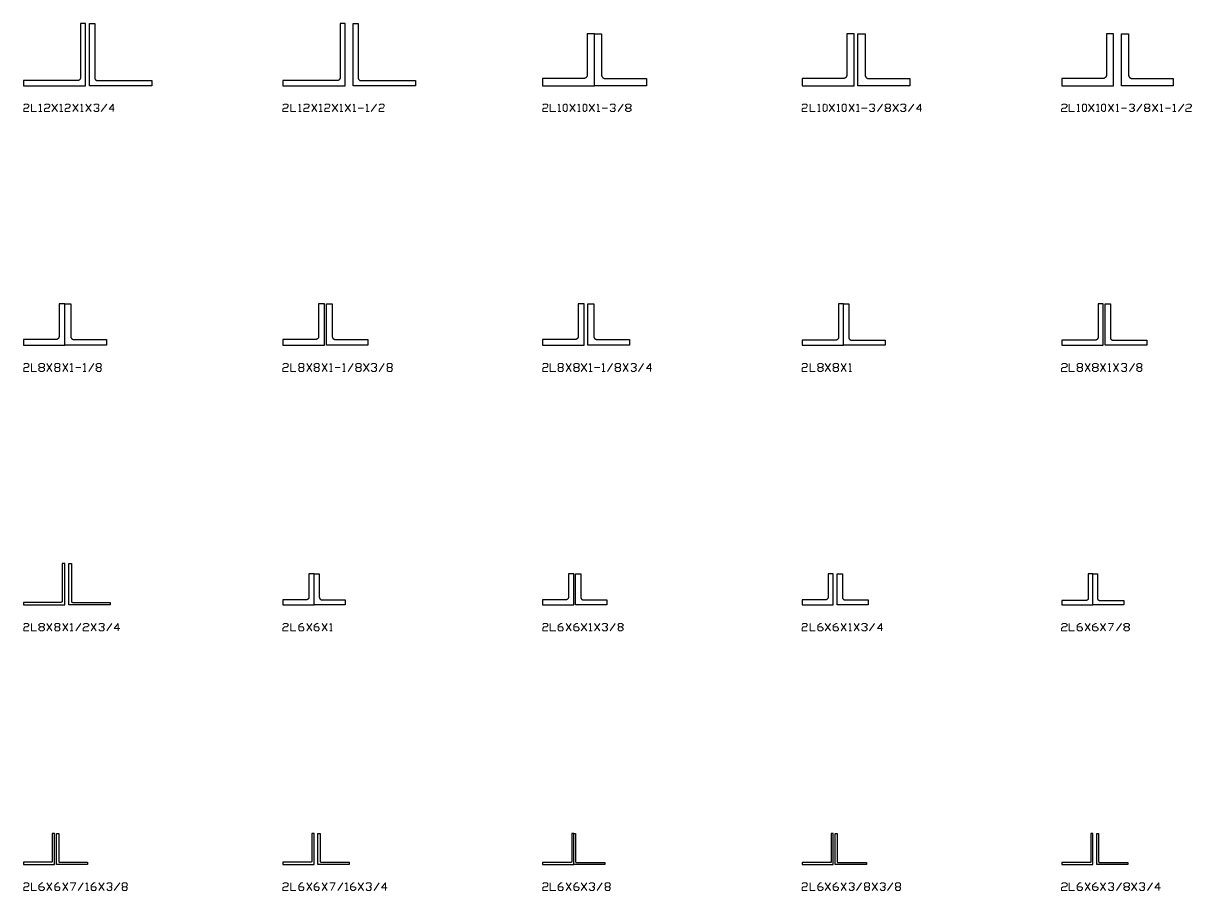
# Model space of a CAD drawing. Header units: inches. Extents: x 0 to 985, y -1555 to 12.
# Drawn here: x 500 to 725, y -155 to 12 of the extents above; entities that cross this region are included whole.
import ezdxf

# ---------------------------------------------------------------- set-up
doc = ezdxf.new("R2010")
doc.units = ezdxf.units.IN
doc.header["$MEASUREMENT"] = 0
doc.layers.add('AISC_STEEL', color=7, linetype='Continuous')

msp = doc.modelspace()

# ---------------------------------------------------------------- linework, layer by layer
at = {"color": 3, "lineweight": 0}
for points in [[(500.06, -3.76), (500.27, -3.54), (500.82, -3.54), (501.04, -3.76), (501.04, -3.97), (500.82, -4.3), (500.27, -4.3), (500.06, -4.52), (500.06, -4.96), (501.04, -4.96)], [(501.58, -3.54), (501.58, -4.96), (502.56, -4.96)], [(503, -3.76), (503.33, -3.54), (503.33, -4.96)], [(504.09, -3.76), (504.31, -3.54), (504.85, -3.54), (505.07, -3.76), (505.07, -3.97), (504.85, -4.3), (504.31, -4.3), (504.09, -4.52), (504.09, -4.96), (505.07, -4.96)], [(505.51, -4.96), (506.6, -3.54)], [(505.51, -3.54), (506.6, -4.96)], [(507.04, -3.76), (507.25, -3.54), (507.25, -4.96)], [(508.02, -3.76), (508.34, -3.54), (508.78, -3.54), (509, -3.76), (509, -3.97), (508.78, -4.3), (508.34, -4.3), (508.02, -4.52), (508.02, -4.96), (509, -4.96)], [(509.54, -4.96), (510.53, -3.54)], [(509.54, -3.54), (510.53, -4.96)], [(511.07, -3.76), (511.29, -3.54), (511.29, -4.96)], [(512.05, -4.96), (513.03, -3.54)], [(512.05, -3.54), (513.03, -4.96)], [(513.58, -3.76), (513.8, -3.54), (514.34, -3.54), (514.56, -3.76), (514.56, -3.97), (514.34, -4.3), (514.02, -4.3)], [(514.34, -4.3), (514.56, -4.52), (514.56, -4.74), (514.34, -4.96), (513.8, -4.96), (513.58, -4.74)], [(515, -4.96), (516.09, -3.54)], [(517.5, -4.52), (516.52, -4.52), (517.29, -3.54), (517.29, -4.96)], [(550, -3.76), (550.33, -3.54), (550.77, -3.54), (550.98, -3.76), (550.98, -3.97), (550.77, -4.3), (550.33, -4.3), (550, -4.52), (550, -4.96), (550.98, -4.96)], [(551.53, -3.54), (551.53, -4.96), (552.51, -4.96)], [(553.06, -3.76), (553.27, -3.54), (553.27, -4.96)], [(554.04, -3.76), (554.25, -3.54), (554.8, -3.54), (555.02, -3.76), (555.02, -3.97), (554.8, -4.3), (554.25, -4.3), (554.04, -4.52), (554.04, -4.96), (555.02, -4.96)], [(555.56, -4.96), (556.55, -3.54)], [(555.56, -3.54), (556.55, -4.96)], [(556.98, -3.76), (557.31, -3.54), (557.31, -4.96)], [(558.07, -3.76), (558.29, -3.54), (558.84, -3.54), (559.05, -3.76), (559.05, -3.97), (558.84, -4.3), (558.29, -4.3), (558.07, -4.52), (558.07, -4.96), (559.05, -4.96)], [(559.49, -4.96), (560.58, -3.54)], [(559.49, -3.54), (560.58, -4.96)], [(561.02, -3.76), (561.23, -3.54), (561.23, -4.96)], [(562, -4.96), (562.98, -3.54)], [(562, -3.54), (562.98, -4.96)], [(563.52, -3.76), (563.74, -3.54), (563.74, -4.96)], [(564.51, -4.3), (565.49, -4.3)], [(566.03, -3.76), (566.25, -3.54), (566.25, -4.96)], [(567.01, -4.96), (568, -3.54)], [(568.54, -3.76), (568.76, -3.54), (569.3, -3.54), (569.52, -3.76), (569.52, -3.97), (569.3, -4.3), (568.76, -4.3), (568.54, -4.52), (568.54, -4.96), (569.52, -4.96)], [(600.06, -3.76), (600.27, -3.54), (600.82, -3.54), (601.04, -3.76), (601.04, -3.97), (600.82, -4.3), (600.27, -4.3), (600.06, -4.52), (600.06, -4.96), (601.04, -4.96)], [(601.47, -3.54), (601.47, -4.96), (602.56, -4.96)], [(603, -3.76), (603.22, -3.54), (603.22, -4.96)], [(605.29, -4.96), (606.27, -3.54)], [(605.29, -3.54), (606.27, -4.96)], [(606.82, -3.76), (607.04, -3.54), (607.04, -4.96)], [(609, -4.96), (609.98, -3.54)], [(609, -3.54), (609.98, -4.96)], [(610.53, -3.76), (610.74, -3.54), (610.74, -4.96)], [(611.51, -4.3), (612.49, -4.3)], [(613.03, -3.76), (613.25, -3.54), (613.8, -3.54), (614.02, -3.76), (614.02, -3.97), (613.8, -4.3), (613.47, -4.3)], [(613.8, -4.3), (614.02, -4.52), (614.02, -4.74), (613.8, -4.96), (613.25, -4.96), (613.03, -4.74)], [(614.56, -4.96), (615.54, -3.54)], [(616.74, -4.3), (617.07, -4.52), (617.07, -4.74), (616.74, -4.96), (616.31, -4.96), (615.98, -4.74), (615.98, -4.52), (616.31, -4.3), (616.74, -4.3), (617.07, -3.97), (617.07, -3.76), (616.74, -3.54), (616.31, -3.54), (615.98, -3.76), (615.98, -3.97), (616.31, -4.3)], [(650, -3.76), (650.22, -3.54), (650.77, -3.54), (650.98, -3.76), (650.98, -3.97), (650.77, -4.3), (650.22, -4.3), (650, -4.52), (650, -4.96), (650.98, -4.96)], [(651.53, -3.54), (651.53, -4.96), (652.51, -4.96)], [(653.06, -3.76), (653.27, -3.54), (653.27, -4.96)], [(655.24, -4.96), (656.22, -3.54)], [(655.24, -3.54), (656.22, -4.96)], [(656.76, -3.76), (656.98, -3.54), (656.98, -4.96)], [(659.05, -4.96), (660.03, -3.54)], [(659.05, -3.54), (660.03, -4.96)], [(660.47, -3.76), (660.8, -3.54), (660.8, -4.96)], [(661.45, -4.3), (662.54, -4.3)], [(662.98, -3.76), (663.2, -3.54), (663.74, -3.54), (663.96, -3.76), (663.96, -3.97), (663.74, -4.3), (663.52, -4.3)], [(663.74, -4.3), (663.96, -4.52), (663.96, -4.74), (663.74, -4.96), (663.2, -4.96), (662.98, -4.74)], [(664.51, -4.96), (665.49, -3.54)], [(666.8, -4.3), (667.01, -4.52), (667.01, -4.74), (666.8, -4.96), (666.25, -4.96), (666.03, -4.74), (666.03, -4.52), (666.25, -4.3), (666.8, -4.3), (667.01, -3.97), (667.01, -3.76), (666.8, -3.54), (666.25, -3.54), (666.03, -3.76), (666.03, -3.97), (666.25, -4.3)], [(667.45, -4.96), (668.54, -3.54)], [(667.45, -3.54), (668.54, -4.96)], [(668.98, -3.76), (669.2, -3.54), (669.74, -3.54), (669.96, -3.76), (669.96, -3.97), (669.74, -4.3), (669.52, -4.3)], [(669.74, -4.3), (669.96, -4.52), (669.96, -4.74), (669.74, -4.96), (669.2, -4.96), (668.98, -4.74)], [(670.5, -4.96), (671.49, -3.54)], [(673.01, -4.52), (672.03, -4.52), (672.79, -3.54), (672.79, -4.96)], [(699.95, -3.76), (700.27, -3.54), (700.71, -3.54), (701.04, -3.76), (701.04, -3.97), (700.71, -4.3), (700.27, -4.3), (699.95, -4.52), (699.95, -4.96), (701.04, -4.96)], [(701.47, -3.54), (701.47, -4.96), (702.46, -4.96)], [(703, -3.76), (703.22, -3.54), (703.22, -4.96)], [(705.18, -4.96), (706.27, -3.54)], [(705.18, -3.54), (706.27, -4.96)], [(706.71, -3.76), (707.04, -3.54), (707.04, -4.96)], [(709, -4.96), (709.98, -3.54)], [(709, -3.54), (709.98, -4.96)], [(710.53, -3.76), (710.74, -3.54), (710.74, -4.96)], [(711.51, -4.3), (712.49, -4.3)], [(713.03, -3.76), (713.25, -3.54), (713.69, -3.54), (714.02, -3.76), (714.02, -3.97), (713.69, -4.3), (713.47, -4.3)], [(713.69, -4.3), (714.02, -4.52), (714.02, -4.74), (713.69, -4.96), (713.25, -4.96), (713.03, -4.74)], [(714.45, -4.96), (715.43, -3.54)], [(716.74, -4.3), (716.96, -4.52), (716.96, -4.74), (716.74, -4.96), (716.2, -4.96), (715.98, -4.74), (715.98, -4.52), (716.2, -4.3), (716.74, -4.3), (716.96, -3.97), (716.96, -3.76), (716.74, -3.54), (716.2, -3.54), (715.98, -3.76), (715.98, -3.97), (716.2, -4.3)], [(717.5, -4.96), (718.49, -3.54)], [(717.5, -3.54), (718.49, -4.96)], [(719.03, -3.76), (719.25, -3.54), (719.25, -4.96)], [(720.01, -4.3), (720.99, -4.3)], [(721.43, -3.76), (721.76, -3.54), (721.76, -4.96)], [(722.52, -4.96), (723.5, -3.54)], [(723.94, -3.76), (724.27, -3.54), (724.7, -3.54), (725.03, -3.76), (725.03, -3.97), (724.7, -4.3), (724.27, -4.3), (723.94, -4.52), (723.94, -4.96), (725.03, -4.96)], [(503, -4.96), (503.55, -4.96)], [(507.04, -4.96), (507.58, -4.96)], [(511.07, -4.96), (511.51, -4.96)], [(553.06, -4.96), (553.49, -4.96)], [(556.98, -4.96), (557.53, -4.96)], [(561.02, -4.96), (561.56, -4.96)], [(563.52, -4.96), (564.07, -4.96)], [(566.03, -4.96), (566.58, -4.96)], [(603, -4.96), (603.55, -4.96)], [(606.82, -4.96), (607.25, -4.96)], [(610.53, -4.96), (611.07, -4.96)], [(653.06, -4.96), (653.49, -4.96)], [(656.76, -4.96), (657.2, -4.96)], [(660.47, -4.96), (661.02, -4.96)], [(703, -4.96), (703.44, -4.96)], [(706.71, -4.96), (707.25, -4.96)], [(710.53, -4.96), (710.96, -4.96)], [(719.03, -4.96), (719.47, -4.96)], [(721.43, -4.96), (721.98, -4.96)], [(500.06, -53.7), (500.27, -53.48), (500.82, -53.48), (501.04, -53.7), (501.04, -54.03), (500.82, -54.25), (500.27, -54.25), (500.06, -54.47), (500.06, -55.01), (501.04, -55.01)], [(501.58, -53.48), (501.58, -55.01), (502.56, -55.01)], [(503.76, -54.25), (504.09, -54.47), (504.09, -54.79), (503.76, -55.01), (503.33, -55.01), (503, -54.79), (503, -54.47), (503.33, -54.25), (503.76, -54.25), (504.09, -54.03), (504.09, -53.7), (503.76, -53.48), (503.33, -53.48), (503, -53.7), (503, -54.03), (503.33, -54.25)], [(504.53, -55.01), (505.51, -53.48)], [(504.53, -53.48), (505.51, -55.01)], [(506.82, -54.25), (507.04, -54.47), (507.04, -54.79), (506.82, -55.01), (506.27, -55.01), (506.05, -54.79), (506.05, -54.47), (506.27, -54.25), (506.82, -54.25), (507.04, -54.03), (507.04, -53.7), (506.82, -53.48), (506.27, -53.48), (506.05, -53.7), (506.05, -54.03), (506.27, -54.25)], [(507.58, -55.01), (508.56, -53.48)], [(507.58, -53.48), (508.56, -55.01)], [(509, -53.7), (509.33, -53.48), (509.33, -55.01)], [(511.51, -53.7), (511.83, -53.48), (511.83, -55.01)], [(512.6, -55.01), (513.58, -53.48)], [(514.78, -54.25), (515, -54.47), (515, -54.79), (514.78, -55.01), (514.34, -55.01), (514.02, -54.79), (514.02, -54.47), (514.34, -54.25), (514.78, -54.25), (515, -54.03), (515, -53.7), (514.78, -53.48), (514.34, -53.48), (514.02, -53.7), (514.02, -54.03), (514.34, -54.25)], [(550, -53.7), (550.33, -53.48), (550.77, -53.48), (550.98, -53.7), (550.98, -54.03), (550.77, -54.25), (550.33, -54.25), (550, -54.47), (550, -55.01), (550.98, -55.01)], [(551.53, -53.48), (551.53, -55.01), (552.51, -55.01)], [(553.82, -54.25), (554.04, -54.47), (554.04, -54.79), (553.82, -55.01), (553.27, -55.01), (553.06, -54.79), (553.06, -54.47), (553.27, -54.25), (553.82, -54.25), (554.04, -54.03), (554.04, -53.7), (553.82, -53.48), (553.27, -53.48), (553.06, -53.7), (553.06, -54.03), (553.27, -54.25)], [(554.58, -55.01), (555.56, -53.48)], [(554.58, -53.48), (555.56, -55.01)], [(556.76, -54.25), (556.98, -54.47), (556.98, -54.79), (556.76, -55.01), (556.33, -55.01), (556, -54.79), (556, -54.47), (556.33, -54.25), (556.76, -54.25), (556.98, -54.03), (556.98, -53.7), (556.76, -53.48), (556.33, -53.48), (556, -53.7), (556, -54.03), (556.33, -54.25)], [(557.53, -55.01), (558.51, -53.48)], [(557.53, -53.48), (558.51, -55.01)], [(559.05, -53.7), (559.27, -53.48), (559.27, -55.01)], [(561.56, -53.7), (561.78, -53.48), (561.78, -55.01)], [(562.54, -55.01), (563.52, -53.48)], [(564.83, -54.25), (565.05, -54.47), (565.05, -54.79), (564.83, -55.01), (564.29, -55.01), (564.07, -54.79), (564.07, -54.47), (564.29, -54.25), (564.83, -54.25), (565.05, -54.03), (565.05, -53.7), (564.83, -53.48), (564.29, -53.48), (564.07, -53.7), (564.07, -54.03), (564.29, -54.25)], [(565.49, -55.01), (566.58, -53.48)], [(565.49, -53.48), (566.58, -55.01)], [(567.01, -53.7), (567.23, -53.48), (567.78, -53.48), (568, -53.7), (568, -54.03), (567.78, -54.25), (567.56, -54.25)], [(568.54, -55.01), (569.52, -53.48)], [(570.83, -54.25), (571.05, -54.47), (571.05, -54.79), (570.83, -55.01), (570.29, -55.01), (570.07, -54.79), (570.07, -54.47), (570.29, -54.25), (570.83, -54.25), (571.05, -54.03), (571.05, -53.7), (570.83, -53.48), (570.29, -53.48), (570.07, -53.7), (570.07, -54.03), (570.29, -54.25)], [(600.06, -53.7), (600.27, -53.48), (600.82, -53.48), (601.04, -53.7), (601.04, -54.03), (600.82, -54.25), (600.27, -54.25), (600.06, -54.47), (600.06, -55.01), (601.04, -55.01)], [(601.47, -53.48), (601.47, -55.01), (602.56, -55.01)], [(603.76, -54.25), (603.98, -54.47), (603.98, -54.79), (603.76, -55.01), (603.22, -55.01), (603, -54.79), (603, -54.47), (603.22, -54.25), (603.76, -54.25), (603.98, -54.03), (603.98, -53.7), (603.76, -53.48), (603.22, -53.48), (603, -53.7), (603, -54.03), (603.22, -54.25)], [(604.53, -55.01), (605.51, -53.48)], [(604.53, -53.48), (605.51, -55.01)], [(606.82, -54.25), (607.04, -54.47), (607.04, -54.79), (606.82, -55.01), (606.27, -55.01), (606.05, -54.79), (606.05, -54.47), (606.27, -54.25), (606.82, -54.25), (607.04, -54.03), (607.04, -53.7), (606.82, -53.48), (606.27, -53.48), (606.05, -53.7), (606.05, -54.03), (606.27, -54.25)], [(607.47, -55.01), (608.56, -53.48)], [(607.47, -53.48), (608.56, -55.01)], [(609, -53.7), (609.22, -53.48), (609.22, -55.01)], [(611.51, -53.7), (611.73, -53.48), (611.73, -55.01)], [(612.49, -55.01), (613.47, -53.48)], [(614.78, -54.25), (615, -54.47), (615, -54.79), (614.78, -55.01), (614.23, -55.01), (614.02, -54.79), (614.02, -54.47), (614.23, -54.25), (614.78, -54.25), (615, -54.03), (615, -53.7), (614.78, -53.48), (614.23, -53.48), (614.02, -53.7), (614.02, -54.03), (614.23, -54.25)], [(615.54, -55.01), (616.52, -53.48)], [(615.54, -53.48), (616.52, -55.01)], [(617.07, -53.7), (617.29, -53.48), (617.72, -53.48), (618.05, -53.7), (618.05, -54.03), (617.72, -54.25), (617.5, -54.25)], [(618.49, -55.01), (619.47, -53.48)], [(620.99, -54.47), (620.01, -54.47), (620.78, -53.48), (620.78, -55.01)], [(650, -53.7), (650.22, -53.48), (650.77, -53.48), (650.98, -53.7), (650.98, -54.03), (650.77, -54.25), (650.22, -54.25), (650, -54.47), (650, -55.01), (650.98, -55.01)], [(651.53, -53.48), (651.53, -55.01), (652.51, -55.01)], [(653.71, -54.25), (654.04, -54.47), (654.04, -54.79), (653.71, -55.01), (653.27, -55.01), (653.06, -54.79), (653.06, -54.47), (653.27, -54.25), (653.71, -54.25), (654.04, -54.03), (654.04, -53.7), (653.71, -53.48), (653.27, -53.48), (653.06, -53.7), (653.06, -54.03), (653.27, -54.25)], [(654.47, -55.01), (655.45, -53.48)], [(654.47, -53.48), (655.45, -55.01)], [(656.76, -54.25), (656.98, -54.47), (656.98, -54.79), (656.76, -55.01), (656.22, -55.01), (656, -54.79), (656, -54.47), (656.22, -54.25), (656.76, -54.25), (656.98, -54.03), (656.98, -53.7), (656.76, -53.48), (656.22, -53.48), (656, -53.7), (656, -54.03), (656.22, -54.25)], [(657.53, -55.01), (658.51, -53.48)], [(657.53, -53.48), (658.51, -55.01)], [(659.05, -53.7), (659.27, -53.48), (659.27, -55.01)], [(699.95, -53.7), (700.27, -53.48), (700.71, -53.48), (701.04, -53.7), (701.04, -54.03), (700.71, -54.25), (700.27, -54.25), (699.95, -54.47), (699.95, -55.01), (701.04, -55.01)], [(701.47, -53.48), (701.47, -55.01), (702.46, -55.01)], [(703.76, -54.25), (703.98, -54.47), (703.98, -54.79), (703.76, -55.01), (703.22, -55.01), (703, -54.79), (703, -54.47), (703.22, -54.25), (703.76, -54.25), (703.98, -54.03), (703.98, -53.7), (703.76, -53.48), (703.22, -53.48), (703, -53.7), (703, -54.03), (703.22, -54.25)], [(704.53, -55.01), (705.51, -53.48)], [(704.53, -53.48), (705.51, -55.01)], [(706.71, -54.25), (707.04, -54.47), (707.04, -54.79), (706.71, -55.01), (706.27, -55.01), (705.95, -54.79), (705.95, -54.47), (706.27, -54.25), (706.71, -54.25), (707.04, -54.03), (707.04, -53.7), (706.71, -53.48), (706.27, -53.48), (705.95, -53.7), (705.95, -54.03), (706.27, -54.25)], [(707.47, -55.01), (708.45, -53.48)], [(707.47, -53.48), (708.45, -55.01)], [(709, -53.7), (709.22, -53.48), (709.22, -55.01)], [(709.98, -55.01), (710.96, -53.48)], [(709.98, -53.48), (710.96, -55.01)], [(711.51, -53.7), (711.73, -53.48), (712.27, -53.48), (712.49, -53.7), (712.49, -54.03), (712.27, -54.25), (711.94, -54.25)], [(713.03, -55.01), (714.02, -53.48)], [(715.21, -54.25), (715.43, -54.47), (715.43, -54.79), (715.21, -55.01), (714.78, -55.01), (714.45, -54.79), (714.45, -54.47), (714.78, -54.25), (715.21, -54.25), (715.43, -54.03), (715.43, -53.7), (715.21, -53.48), (714.78, -53.48), (714.45, -53.7), (714.45, -54.03), (714.78, -54.25)], [(509, -55.01), (509.54, -55.01)], [(510.09, -54.25), (511.07, -54.25)], [(511.51, -55.01), (512.05, -55.01)], [(559.05, -55.01), (559.49, -55.01)], [(560.03, -54.25), (561.02, -54.25)], [(561.56, -55.01), (562, -55.01)], [(567.78, -54.25), (568, -54.47), (568, -54.79), (567.78, -55.01), (567.23, -55.01), (567.01, -54.79)], [(609, -55.01), (609.54, -55.01)], [(609.98, -54.25), (611.07, -54.25)], [(611.51, -55.01), (612.05, -55.01)], [(617.72, -54.25), (618.05, -54.47), (618.05, -54.79), (617.72, -55.01), (617.29, -55.01), (617.07, -54.79)], [(659.05, -55.01), (659.49, -55.01)], [(709, -55.01), (709.44, -55.01)], [(712.27, -54.25), (712.49, -54.47), (712.49, -54.79), (712.27, -55.01), (711.73, -55.01), (711.51, -54.79)], [(500.06, -103.76), (500.27, -103.54), (500.82, -103.54), (501.04, -103.76), (501.04, -103.97), (500.82, -104.19), (500.27, -104.19), (500.06, -104.52), (500.06, -104.96), (501.04, -104.96)], [(501.58, -103.54), (501.58, -104.96), (502.56, -104.96)], [(503.76, -104.19), (504.09, -104.52), (504.09, -104.74), (503.76, -104.96), (503.33, -104.96), (503, -104.74), (503, -104.52), (503.33, -104.19), (503.76, -104.19), (504.09, -103.97), (504.09, -103.76), (503.76, -103.54), (503.33, -103.54), (503, -103.76), (503, -103.97), (503.33, -104.19)], [(504.53, -104.96), (505.51, -103.54)], [(504.53, -103.54), (505.51, -104.96)], [(506.82, -104.19), (507.04, -104.52), (507.04, -104.74), (506.82, -104.96), (506.27, -104.96), (506.05, -104.74), (506.05, -104.52), (506.27, -104.19), (506.82, -104.19), (507.04, -103.97), (507.04, -103.76), (506.82, -103.54), (506.27, -103.54), (506.05, -103.76), (506.05, -103.97), (506.27, -104.19)], [(507.58, -104.96), (508.56, -103.54)], [(507.58, -103.54), (508.56, -104.96)], [(509, -103.76), (509.33, -103.54), (509.33, -104.96)], [(509, -104.96), (509.54, -104.96)], [(510.09, -104.96), (511.07, -103.54)], [(511.51, -103.76), (511.83, -103.54), (512.27, -103.54), (512.6, -103.76), (512.6, -103.97), (512.27, -104.19), (511.83, -104.19), (511.51, -104.52), (511.51, -104.96), (512.6, -104.96)], [(513.03, -104.96), (514.02, -103.54)], [(513.03, -103.54), (514.02, -104.96)], [(514.56, -103.76), (514.78, -103.54), (515.32, -103.54), (515.54, -103.76), (515.54, -103.97), (515.32, -104.19), (515, -104.19)], [(515.32, -104.19), (515.54, -104.52), (515.54, -104.74), (515.32, -104.96), (514.78, -104.96), (514.56, -104.74)], [(516.09, -104.96), (517.07, -103.54)], [(518.6, -104.52), (517.5, -104.52), (518.27, -103.54), (518.27, -104.96)], [(550, -103.76), (550.33, -103.54), (550.77, -103.54), (550.98, -103.76), (550.98, -103.97), (550.77, -104.19), (550.33, -104.19), (550, -104.52), (550, -104.96), (550.98, -104.96)], [(551.53, -103.54), (551.53, -104.96), (552.51, -104.96)], [(553.06, -104.19), (553.82, -104.19), (554.04, -104.52), (554.04, -104.74), (553.82, -104.96), (553.27, -104.96), (553.06, -104.74), (553.06, -103.97), (553.49, -103.54), (553.82, -103.54)], [(554.58, -104.96), (555.56, -103.54)], [(554.58, -103.54), (555.56, -104.96)], [(556, -104.19), (556.76, -104.19), (556.98, -104.52), (556.98, -104.74), (556.76, -104.96), (556.33, -104.96), (556, -104.74), (556, -103.97), (556.55, -103.54), (556.76, -103.54)], [(557.53, -104.96), (558.51, -103.54)], [(557.53, -103.54), (558.51, -104.96)], [(559.05, -103.76), (559.27, -103.54), (559.27, -104.96)], [(559.05, -104.96), (559.49, -104.96)], [(600.06, -103.76), (600.27, -103.54), (600.82, -103.54), (601.04, -103.76), (601.04, -103.97), (600.82, -104.19), (600.27, -104.19), (600.06, -104.52), (600.06, -104.96), (601.04, -104.96)], [(601.47, -103.54), (601.47, -104.96), (602.56, -104.96)], [(603, -104.19), (603.76, -104.19), (603.98, -104.52), (603.98, -104.74), (603.76, -104.96), (603.22, -104.96), (603, -104.74), (603, -103.97), (603.55, -103.54), (603.76, -103.54)], [(604.53, -104.96), (605.51, -103.54)], [(604.53, -103.54), (605.51, -104.96)], [(606.05, -104.19), (606.82, -104.19), (607.04, -104.52), (607.04, -104.74), (606.82, -104.96), (606.27, -104.96), (606.05, -104.74), (606.05, -103.97), (606.49, -103.54), (606.82, -103.54)], [(607.47, -104.96), (608.56, -103.54)], [(607.47, -103.54), (608.56, -104.96)], [(609, -103.76), (609.22, -103.54), (609.22, -104.96)], [(609, -104.96), (609.54, -104.96)], [(609.98, -104.96), (611.07, -103.54)], [(609.98, -103.54), (611.07, -104.96)], [(611.51, -103.76), (611.73, -103.54), (612.27, -103.54), (612.49, -103.76), (612.49, -103.97), (612.27, -104.19), (612.05, -104.19)], [(612.27, -104.19), (612.49, -104.52), (612.49, -104.74), (612.27, -104.96), (611.73, -104.96), (611.51, -104.74)], [(613.03, -104.96), (614.02, -103.54)], [(615.21, -104.19), (615.54, -104.52), (615.54, -104.74), (615.21, -104.96), (614.78, -104.96), (614.56, -104.74), (614.56, -104.52), (614.78, -104.19), (615.21, -104.19), (615.54, -103.97), (615.54, -103.76), (615.21, -103.54), (614.78, -103.54), (614.56, -103.76), (614.56, -103.97), (614.78, -104.19)], [(650, -103.76), (650.22, -103.54), (650.77, -103.54), (650.98, -103.76), (650.98, -103.97), (650.77, -104.19), (650.22, -104.19), (650, -104.52), (650, -104.96), (650.98, -104.96)], [(651.53, -103.54), (651.53, -104.96), (652.51, -104.96)], [(653.06, -104.19), (653.71, -104.19), (654.04, -104.52), (654.04, -104.74), (653.71, -104.96), (653.27, -104.96), (653.06, -104.74), (653.06, -103.97), (653.49, -103.54), (653.71, -103.54)], [(654.47, -104.96), (655.45, -103.54)], [(654.47, -103.54), (655.45, -104.96)], [(656, -104.19), (656.76, -104.19), (656.98, -104.52), (656.98, -104.74), (656.76, -104.96), (656.22, -104.96), (656, -104.74), (656, -103.97), (656.55, -103.54), (656.76, -103.54)], [(657.53, -104.96), (658.51, -103.54)], [(657.53, -103.54), (658.51, -104.96)], [(659.05, -103.76), (659.27, -103.54), (659.27, -104.96)], [(659.05, -104.96), (659.49, -104.96)], [(660.03, -104.96), (661.02, -103.54)], [(660.03, -103.54), (661.02, -104.96)], [(661.45, -103.76), (661.78, -103.54), (662.22, -103.54), (662.54, -103.76), (662.54, -103.97), (662.22, -104.19), (662, -104.19)], [(662.22, -104.19), (662.54, -104.52), (662.54, -104.74), (662.22, -104.96), (661.78, -104.96), (661.45, -104.74)], [(662.98, -104.96), (663.96, -103.54)], [(665.49, -104.52), (664.51, -104.52), (665.27, -103.54), (665.27, -104.96)], [(699.95, -103.76), (700.27, -103.54), (700.71, -103.54), (701.04, -103.76), (701.04, -103.97), (700.71, -104.19), (700.27, -104.19), (699.95, -104.52), (699.95, -104.96), (701.04, -104.96)], [(701.47, -103.54), (701.47, -104.96), (702.46, -104.96)], [(703, -104.19), (703.76, -104.19), (703.98, -104.52), (703.98, -104.74), (703.76, -104.96), (703.22, -104.96), (703, -104.74), (703, -103.97), (703.44, -103.54), (703.76, -103.54)], [(704.53, -104.96), (705.51, -103.54)], [(704.53, -103.54), (705.51, -104.96)], [(705.95, -104.19), (706.71, -104.19), (707.04, -104.52), (707.04, -104.74), (706.71, -104.96), (706.27, -104.96), (705.95, -104.74), (705.95, -103.97), (706.49, -103.54), (706.71, -103.54)], [(707.47, -104.96), (708.45, -103.54)], [(707.47, -103.54), (708.45, -104.96)], [(709, -103.54), (709.98, -103.54), (709.22, -104.96)], [(710.53, -104.96), (711.51, -103.54)], [(712.71, -104.19), (713.03, -104.52), (713.03, -104.74), (712.71, -104.96), (712.27, -104.96), (711.94, -104.74), (711.94, -104.52), (712.27, -104.19), (712.71, -104.19), (713.03, -103.97), (713.03, -103.76), (712.71, -103.54), (712.27, -103.54), (711.94, -103.76), (711.94, -103.97), (712.27, -104.19)], [(500.06, -153.7), (500.27, -153.48), (500.82, -153.48), (501.04, -153.7), (501.04, -154.03), (500.82, -154.25), (500.27, -154.25), (500.06, -154.47), (500.06, -155.01), (501.04, -155.01)], [(501.58, -153.48), (501.58, -155.01), (502.56, -155.01)], [(503, -154.25), (503.76, -154.25), (504.09, -154.47), (504.09, -154.68), (503.76, -155.01), (503.33, -155.01), (503, -154.68), (503, -154.03), (503.55, -153.48), (503.76, -153.48)], [(504.53, -155.01), (505.51, -153.48)], [(504.53, -153.48), (505.51, -155.01)], [(506.05, -154.25), (506.82, -154.25), (507.04, -154.47), (507.04, -154.68), (506.82, -155.01), (506.27, -155.01), (506.05, -154.68), (506.05, -154.03), (506.6, -153.48), (506.82, -153.48)], [(507.58, -155.01), (508.56, -153.48)], [(507.58, -153.48), (508.56, -155.01)], [(509, -153.48), (510.09, -153.48), (509.33, -155.01)], [(510.53, -155.01), (511.51, -153.48)], [(512.05, -153.7), (512.27, -153.48), (512.27, -155.01)], [(512.05, -155.01), (512.6, -155.01)], [(513.03, -154.25), (513.8, -154.25), (514.02, -154.47), (514.02, -154.68), (513.8, -155.01), (513.25, -155.01), (513.03, -154.68), (513.03, -154.03), (513.58, -153.48), (513.8, -153.48)], [(514.56, -155.01), (515.54, -153.48)], [(514.56, -153.48), (515.54, -155.01)], [(516.09, -153.7), (516.31, -153.48), (516.85, -153.48), (517.07, -153.7), (517.07, -154.03), (516.85, -154.25), (516.52, -154.25)], [(516.85, -154.25), (517.07, -154.47), (517.07, -154.68), (516.85, -155.01), (516.31, -155.01), (516.09, -154.68)], [(517.5, -155.01), (518.6, -153.48)], [(519.79, -154.25), (520.01, -154.47), (520.01, -154.68), (519.79, -155.01), (519.25, -155.01), (519.03, -154.68), (519.03, -154.47), (519.25, -154.25), (519.79, -154.25), (520.01, -154.03), (520.01, -153.7), (519.79, -153.48), (519.25, -153.48), (519.03, -153.7), (519.03, -154.03), (519.25, -154.25)], [(550, -153.7), (550.33, -153.48), (550.77, -153.48), (550.98, -153.7), (550.98, -154.03), (550.77, -154.25), (550.33, -154.25), (550, -154.47), (550, -155.01), (550.98, -155.01)], [(551.53, -153.48), (551.53, -155.01), (552.51, -155.01)], [(553.06, -154.25), (553.82, -154.25), (554.04, -154.47), (554.04, -154.68), (553.82, -155.01), (553.27, -155.01), (553.06, -154.68), (553.06, -154.03), (553.49, -153.48), (553.82, -153.48)], [(554.58, -155.01), (555.56, -153.48)], [(554.58, -153.48), (555.56, -155.01)], [(556, -154.25), (556.76, -154.25), (556.98, -154.47), (556.98, -154.68), (556.76, -155.01), (556.33, -155.01), (556, -154.68), (556, -154.03), (556.55, -153.48), (556.76, -153.48)], [(557.53, -155.01), (558.51, -153.48)], [(557.53, -153.48), (558.51, -155.01)], [(559.05, -153.48), (560.03, -153.48), (559.27, -155.01)], [(560.58, -155.01), (561.56, -153.48)], [(562, -153.7), (562.32, -153.48), (562.32, -155.01)], [(562, -155.01), (562.54, -155.01)], [(562.98, -154.25), (563.74, -154.25), (564.07, -154.47), (564.07, -154.68), (563.74, -155.01), (563.31, -155.01), (562.98, -154.68), (562.98, -154.03), (563.52, -153.48), (563.74, -153.48)], [(564.51, -155.01), (565.49, -153.48)], [(564.51, -153.48), (565.49, -155.01)], [(566.03, -153.7), (566.25, -153.48), (566.8, -153.48), (567.01, -153.7), (567.01, -154.03), (566.8, -154.25), (566.58, -154.25)], [(566.8, -154.25), (567.01, -154.47), (567.01, -154.68), (566.8, -155.01), (566.25, -155.01), (566.03, -154.68)], [(567.56, -155.01), (568.54, -153.48)], [(570.07, -154.47), (568.98, -154.47), (569.74, -153.48), (569.74, -155.01)], [(600.06, -153.7), (600.27, -153.48), (600.82, -153.48), (601.04, -153.7), (601.04, -154.03), (600.82, -154.25), (600.27, -154.25), (600.06, -154.47), (600.06, -155.01), (601.04, -155.01)], [(601.47, -153.48), (601.47, -155.01), (602.56, -155.01)], [(603, -154.25), (603.76, -154.25), (603.98, -154.47), (603.98, -154.68), (603.76, -155.01), (603.22, -155.01), (603, -154.68), (603, -154.03), (603.55, -153.48), (603.76, -153.48)], [(604.53, -155.01), (605.51, -153.48)], [(604.53, -153.48), (605.51, -155.01)], [(606.05, -154.25), (606.82, -154.25), (607.04, -154.47), (607.04, -154.68), (606.82, -155.01), (606.27, -155.01), (606.05, -154.68), (606.05, -154.03), (606.49, -153.48), (606.82, -153.48)], [(607.47, -155.01), (608.56, -153.48)], [(607.47, -153.48), (608.56, -155.01)], [(609, -153.7), (609.22, -153.48), (609.76, -153.48), (609.98, -153.7), (609.98, -154.03), (609.76, -154.25), (609.54, -154.25)], [(609.76, -154.25), (609.98, -154.47), (609.98, -154.68), (609.76, -155.01), (609.22, -155.01), (609, -154.68)], [(610.53, -155.01), (611.51, -153.48)], [(612.82, -154.25), (613.03, -154.47), (613.03, -154.68), (612.82, -155.01), (612.27, -155.01), (612.05, -154.68), (612.05, -154.47), (612.27, -154.25), (612.82, -154.25), (613.03, -154.03), (613.03, -153.7), (612.82, -153.48), (612.27, -153.48), (612.05, -153.7), (612.05, -154.03), (612.27, -154.25)], [(650, -153.7), (650.22, -153.48), (650.77, -153.48), (650.98, -153.7), (650.98, -154.03), (650.77, -154.25), (650.22, -154.25), (650, -154.47), (650, -155.01), (650.98, -155.01)], [(651.53, -153.48), (651.53, -155.01), (652.51, -155.01)], [(653.06, -154.25), (653.71, -154.25), (654.04, -154.47), (654.04, -154.68), (653.71, -155.01), (653.27, -155.01), (653.06, -154.68), (653.06, -154.03), (653.49, -153.48), (653.71, -153.48)], [(654.47, -155.01), (655.45, -153.48)], [(654.47, -153.48), (655.45, -155.01)], [(656, -154.25), (656.76, -154.25), (656.98, -154.47), (656.98, -154.68), (656.76, -155.01), (656.22, -155.01), (656, -154.68), (656, -154.03), (656.55, -153.48), (656.76, -153.48)], [(657.53, -155.01), (658.51, -153.48)], [(657.53, -153.48), (658.51, -155.01)], [(659.05, -153.7), (659.27, -153.48), (659.71, -153.48), (660.03, -153.7), (660.03, -154.03), (659.71, -154.25), (659.49, -154.25)], [(659.71, -154.25), (660.03, -154.47), (660.03, -154.68), (659.71, -155.01), (659.27, -155.01), (659.05, -154.68)], [(660.47, -155.01), (661.45, -153.48)], [(662.76, -154.25), (662.98, -154.47), (662.98, -154.68), (662.76, -155.01), (662.22, -155.01), (662, -154.68), (662, -154.47), (662.22, -154.25), (662.76, -154.25), (662.98, -154.03), (662.98, -153.7), (662.76, -153.48), (662.22, -153.48), (662, -153.7), (662, -154.03), (662.22, -154.25)], [(663.52, -155.01), (664.51, -153.48)], [(663.52, -153.48), (664.51, -155.01)], [(665.05, -153.7), (665.27, -153.48), (665.71, -153.48), (666.03, -153.7), (666.03, -154.03), (665.71, -154.25), (665.49, -154.25)], [(665.71, -154.25), (666.03, -154.47), (666.03, -154.68), (665.71, -155.01), (665.27, -155.01), (665.05, -154.68)], [(666.47, -155.01), (667.45, -153.48)], [(668.76, -154.25), (668.98, -154.47), (668.98, -154.68), (668.76, -155.01), (668.21, -155.01), (668, -154.68), (668, -154.47), (668.21, -154.25), (668.76, -154.25), (668.98, -154.03), (668.98, -153.7), (668.76, -153.48), (668.21, -153.48), (668, -153.7), (668, -154.03), (668.21, -154.25)], [(699.95, -153.7), (700.27, -153.48), (700.71, -153.48), (701.04, -153.7), (701.04, -154.03), (700.71, -154.25), (700.27, -154.25), (699.95, -154.47), (699.95, -155.01), (701.04, -155.01)], [(701.47, -153.48), (701.47, -155.01), (702.46, -155.01)], [(703, -154.25), (703.76, -154.25), (703.98, -154.47), (703.98, -154.68), (703.76, -155.01), (703.22, -155.01), (703, -154.68), (703, -154.03), (703.44, -153.48), (703.76, -153.48)], [(704.53, -155.01), (705.51, -153.48)], [(704.53, -153.48), (705.51, -155.01)], [(705.95, -154.25), (706.71, -154.25), (707.04, -154.47), (707.04, -154.68), (706.71, -155.01), (706.27, -155.01), (705.95, -154.68), (705.95, -154.03), (706.49, -153.48), (706.71, -153.48)], [(707.47, -155.01), (708.45, -153.48)], [(707.47, -153.48), (708.45, -155.01)], [(709, -153.7), (709.22, -153.48), (709.76, -153.48), (709.98, -153.7), (709.98, -154.03), (709.76, -154.25), (709.44, -154.25)], [(709.76, -154.25), (709.98, -154.47), (709.98, -154.68), (709.76, -155.01), (709.22, -155.01), (709, -154.68)], [(710.53, -155.01), (711.51, -153.48)], [(712.71, -154.25), (713.03, -154.47), (713.03, -154.68), (712.71, -155.01), (712.27, -155.01), (711.94, -154.68), (711.94, -154.47), (712.27, -154.25), (712.71, -154.25), (713.03, -154.03), (713.03, -153.7), (712.71, -153.48), (712.27, -153.48), (711.94, -153.7), (711.94, -154.03), (712.27, -154.25)], [(713.47, -155.01), (714.45, -153.48)], [(713.47, -153.48), (714.45, -155.01)], [(715, -153.7), (715.21, -153.48), (715.76, -153.48), (715.98, -153.7), (715.98, -154.03), (715.76, -154.25), (715.43, -154.25)], [(715.76, -154.25), (715.98, -154.47), (715.98, -154.68), (715.76, -155.01), (715.21, -155.01), (715, -154.68)], [(716.52, -155.01), (717.5, -153.48)], [(719.03, -154.47), (717.94, -154.47), (718.7, -153.48), (718.7, -155.01)]]:
    msp.add_lwpolyline(points, dxfattribs=at)
for points in [[(604.31, -4.96), (603.98, -4.74), (603.98, -3.76), (604.31, -3.54), (604.53, -3.54), (604.75, -3.76), (604.75, -4.74), (604.53, -4.96), (604.31, -4.96)], [(608.02, -4.96), (607.8, -4.74), (607.8, -3.76), (608.02, -3.54), (608.24, -3.54), (608.56, -3.76), (608.56, -4.74), (608.24, -4.96), (608.02, -4.96)], [(654.26, -4.96), (654.04, -4.74), (654.04, -3.76), (654.26, -3.54), (654.47, -3.54), (654.8, -3.76), (654.8, -4.74), (654.47, -4.96), (654.26, -4.96)], [(657.96, -4.96), (657.74, -4.74), (657.74, -3.76), (657.96, -3.54), (658.29, -3.54), (658.51, -3.76), (658.51, -4.74), (658.29, -4.96), (657.96, -4.96)], [(704.2, -4.96), (703.98, -4.74), (703.98, -3.76), (704.2, -3.54), (704.53, -3.54), (704.75, -3.76), (704.75, -4.74), (704.53, -4.96), (704.2, -4.96)], [(708.02, -4.96), (707.69, -4.74), (707.69, -3.76), (708.02, -3.54), (708.24, -3.54), (708.45, -3.76), (708.45, -4.74), (708.24, -4.96), (708.02, -4.96)]]:
    msp.add_lwpolyline(points, close=True, dxfattribs=at)
at = {"layer": 'AISC_STEEL'}
for points in [[(500, 0), (512, 0), (512, 12), (511, 12), (511, 1.5), (511, 1.47), (511, 1.44), (510.99, 1.41), (510.99, 1.38), (510.98, 1.36), (510.97, 1.33), (510.96, 1.3), (510.95, 1.28), (510.93, 1.25), (510.92, 1.23), (510.9, 1.2), (510.88, 1.18), (510.86, 1.16), (510.84, 1.14), (510.82, 1.12), (510.8, 1.1), (510.77, 1.08), (510.75, 1.07), (510.72, 1.05), (510.7, 1.04), (510.67, 1.03), (510.64, 1.02), (510.62, 1.01), (510.59, 1.01), (510.56, 1), (510.53, 1), (510.5, 1), (500, 1)], [(524.75, 0), (512.75, 0), (512.75, 12), (513.75, 12), (513.75, 1.5), (513.75, 1.47), (513.75, 1.44), (513.76, 1.41), (513.76, 1.38), (513.77, 1.36), (513.78, 1.33), (513.79, 1.3), (513.8, 1.28), (513.82, 1.25), (513.83, 1.23), (513.85, 1.2), (513.87, 1.18), (513.89, 1.16), (513.91, 1.14), (513.93, 1.12), (513.95, 1.1), (513.98, 1.08), (514, 1.07), (514.03, 1.05), (514.05, 1.04), (514.08, 1.03), (514.11, 1.02), (514.13, 1.01), (514.16, 1.01), (514.19, 1), (514.22, 1), (514.25, 1), (524.75, 1)], [(550, 0), (562, 0), (562, 12), (561, 12), (561, 1.5), (561, 1.47), (561, 1.44), (560.99, 1.41), (560.99, 1.38), (560.98, 1.36), (560.97, 1.33), (560.96, 1.3), (560.95, 1.28), (560.93, 1.25), (560.92, 1.23), (560.9, 1.2), (560.88, 1.18), (560.86, 1.16), (560.84, 1.14), (560.82, 1.12), (560.8, 1.1), (560.77, 1.08), (560.75, 1.07), (560.72, 1.05), (560.7, 1.04), (560.67, 1.03), (560.64, 1.02), (560.62, 1.01), (560.59, 1.01), (560.56, 1), (560.53, 1), (560.5, 1), (550, 1)], [(575.5, 0), (563.5, 0), (563.5, 12), (564.5, 12), (564.5, 1.5), (564.5, 1.47), (564.5, 1.44), (564.51, 1.41), (564.51, 1.38), (564.52, 1.36), (564.53, 1.33), (564.54, 1.3), (564.55, 1.28), (564.57, 1.25), (564.58, 1.23), (564.6, 1.2), (564.62, 1.18), (564.64, 1.16), (564.66, 1.14), (564.68, 1.12), (564.7, 1.1), (564.73, 1.08), (564.75, 1.07), (564.78, 1.05), (564.8, 1.04), (564.83, 1.03), (564.86, 1.02), (564.88, 1.01), (564.91, 1.01), (564.94, 1), (564.97, 1), (565, 1), (575.5, 1)], [(600, 0), (610, 0), (610, 10), (608.62, 10), (608.62, 2.07), (608.62, 2.04), (608.62, 2.01), (608.61, 1.98), (608.61, 1.95), (608.6, 1.92), (608.6, 1.9), (608.59, 1.87), (608.58, 1.84), (608.57, 1.81), (608.56, 1.79), (608.55, 1.76), (608.53, 1.73), (608.52, 1.71), (608.5, 1.68), (608.48, 1.66), (608.47, 1.64), (608.45, 1.61), (608.43, 1.59), (608.41, 1.57), (608.39, 1.55), (608.36, 1.53), (608.34, 1.52), (608.32, 1.5), (608.29, 1.48), (608.27, 1.47), (608.24, 1.45), (608.21, 1.44), (608.19, 1.43), (608.16, 1.42), (608.13, 1.41), (608.1, 1.4), (608.08, 1.4), (608.05, 1.39), (608.02, 1.39), (607.99, 1.38), (607.96, 1.38), (607.93, 1.38), (600, 1.38)], [(620, 0), (610, 0), (610, 10), (611.38, 10), (611.38, 2.07), (611.38, 2.04), (611.38, 2.01), (611.39, 1.98), (611.39, 1.95), (611.4, 1.92), (611.4, 1.9), (611.41, 1.87), (611.42, 1.84), (611.43, 1.81), (611.44, 1.79), (611.45, 1.76), (611.47, 1.73), (611.48, 1.71), (611.5, 1.68), (611.52, 1.66), (611.53, 1.64), (611.55, 1.61), (611.57, 1.59), (611.59, 1.57), (611.61, 1.55), (611.64, 1.53), (611.66, 1.52), (611.68, 1.5), (611.71, 1.48), (611.73, 1.47), (611.76, 1.45), (611.79, 1.44), (611.81, 1.43), (611.84, 1.42), (611.87, 1.41), (611.9, 1.4), (611.92, 1.4), (611.95, 1.39), (611.98, 1.39), (612.01, 1.38), (612.04, 1.38), (612.07, 1.38), (620, 1.38)], [(650, 0), (660, 0), (660, 10), (658.62, 10), (658.62, 2.07), (658.62, 2.04), (658.62, 2.01), (658.61, 1.98), (658.61, 1.95), (658.6, 1.92), (658.6, 1.9), (658.59, 1.87), (658.58, 1.84), (658.57, 1.81), (658.56, 1.79), (658.55, 1.76), (658.53, 1.73), (658.52, 1.71), (658.5, 1.68), (658.48, 1.66), (658.47, 1.64), (658.45, 1.61), (658.43, 1.59), (658.41, 1.57), (658.39, 1.55), (658.36, 1.53), (658.34, 1.52), (658.32, 1.5), (658.29, 1.48), (658.27, 1.47), (658.24, 1.45), (658.21, 1.44), (658.19, 1.43), (658.16, 1.42), (658.13, 1.41), (658.1, 1.4), (658.08, 1.4), (658.05, 1.39), (658.02, 1.39), (657.99, 1.38), (657.96, 1.38), (657.93, 1.38), (650, 1.38)], [(670.75, 0), (660.75, 0), (660.75, 10), (662.13, 10), (662.13, 2.07), (662.13, 2.04), (662.13, 2.01), (662.14, 1.98), (662.14, 1.95), (662.15, 1.92), (662.15, 1.9), (662.16, 1.87), (662.17, 1.84), (662.18, 1.81), (662.19, 1.79), (662.2, 1.76), (662.22, 1.73), (662.23, 1.71), (662.25, 1.68), (662.27, 1.66), (662.28, 1.64), (662.3, 1.61), (662.32, 1.59), (662.34, 1.57), (662.36, 1.55), (662.39, 1.53), (662.41, 1.52), (662.43, 1.5), (662.46, 1.48), (662.48, 1.47), (662.51, 1.45), (662.54, 1.44), (662.56, 1.43), (662.59, 1.42), (662.62, 1.41), (662.65, 1.4), (662.67, 1.4), (662.7, 1.39), (662.73, 1.39), (662.76, 1.38), (662.79, 1.38), (662.82, 1.38), (670.75, 1.38)], [(700, 0), (710, 0), (710, 10), (708.62, 10), (708.62, 2.07), (708.62, 2.04), (708.62, 2.01), (708.61, 1.98), (708.61, 1.95), (708.6, 1.92), (708.6, 1.9), (708.59, 1.87), (708.58, 1.84), (708.57, 1.81), (708.56, 1.79), (708.55, 1.76), (708.53, 1.73), (708.52, 1.71), (708.5, 1.68), (708.48, 1.66), (708.47, 1.64), (708.45, 1.61), (708.43, 1.59), (708.41, 1.57), (708.39, 1.55), (708.36, 1.53), (708.34, 1.52), (708.32, 1.5), (708.29, 1.48), (708.27, 1.47), (708.24, 1.45), (708.21, 1.44), (708.19, 1.43), (708.16, 1.42), (708.13, 1.41), (708.1, 1.4), (708.08, 1.4), (708.05, 1.39), (708.02, 1.39), (707.99, 1.38), (707.96, 1.38), (707.93, 1.38), (700, 1.38)], [(721.5, 0), (711.5, 0), (711.5, 10), (712.88, 10), (712.88, 2.07), (712.88, 2.04), (712.88, 2.01), (712.89, 1.98), (712.89, 1.95), (712.9, 1.92), (712.9, 1.9), (712.91, 1.87), (712.92, 1.84), (712.93, 1.81), (712.94, 1.79), (712.95, 1.76), (712.97, 1.73), (712.98, 1.71), (713, 1.68), (713.02, 1.66), (713.03, 1.64), (713.05, 1.61), (713.07, 1.59), (713.09, 1.57), (713.11, 1.55), (713.14, 1.53), (713.16, 1.52), (713.18, 1.5), (713.21, 1.48), (713.23, 1.47), (713.26, 1.45), (713.29, 1.44), (713.31, 1.43), (713.34, 1.42), (713.37, 1.41), (713.4, 1.4), (713.42, 1.4), (713.45, 1.39), (713.48, 1.39), (713.51, 1.38), (713.54, 1.38), (713.57, 1.38), (721.5, 1.38)], [(500, -50), (508, -50), (508, -42), (506.87, -42), (506.87, -48.3), (506.87, -48.33), (506.87, -48.36), (506.86, -48.39), (506.86, -48.42), (506.85, -48.45), (506.84, -48.48), (506.83, -48.51), (506.82, -48.53), (506.81, -48.56), (506.79, -48.59), (506.78, -48.61), (506.76, -48.64), (506.74, -48.66), (506.72, -48.68), (506.7, -48.7), (506.68, -48.72), (506.66, -48.74), (506.64, -48.76), (506.61, -48.78), (506.59, -48.79), (506.56, -48.81), (506.53, -48.82), (506.51, -48.83), (506.48, -48.84), (506.45, -48.85), (506.42, -48.86), (506.39, -48.86), (506.36, -48.87), (506.33, -48.87), (506.31, -48.87), (500, -48.87)], [(516, -50), (508, -50), (508, -42), (509.13, -42), (509.13, -48.3), (509.13, -48.33), (509.13, -48.36), (509.14, -48.39), (509.14, -48.42), (509.15, -48.45), (509.16, -48.48), (509.17, -48.51), (509.18, -48.53), (509.19, -48.56), (509.21, -48.59), (509.22, -48.61), (509.24, -48.64), (509.26, -48.66), (509.28, -48.68), (509.3, -48.7), (509.32, -48.72), (509.34, -48.74), (509.36, -48.76), (509.39, -48.78), (509.41, -48.79), (509.44, -48.81), (509.47, -48.82), (509.49, -48.83), (509.52, -48.84), (509.55, -48.85), (509.58, -48.86), (509.61, -48.86), (509.64, -48.87), (509.67, -48.87), (509.69, -48.87), (516, -48.87)], [(550, -50), (558, -50), (558, -42), (556.87, -42), (556.87, -48.3), (556.87, -48.33), (556.87, -48.36), (556.86, -48.39), (556.86, -48.42), (556.85, -48.45), (556.84, -48.48), (556.83, -48.51), (556.82, -48.53), (556.81, -48.56), (556.79, -48.59), (556.78, -48.61), (556.76, -48.64), (556.74, -48.66), (556.72, -48.68), (556.7, -48.7), (556.68, -48.72), (556.66, -48.74), (556.64, -48.76), (556.61, -48.78), (556.59, -48.79), (556.56, -48.81), (556.53, -48.82), (556.51, -48.83), (556.48, -48.84), (556.45, -48.85), (556.42, -48.86), (556.39, -48.86), (556.36, -48.87), (556.33, -48.87), (556.3, -48.87), (550, -48.87)], [(566.38, -50), (558.38, -50), (558.38, -42), (559.5, -42), (559.5, -48.3), (559.51, -48.33), (559.51, -48.36), (559.51, -48.39), (559.52, -48.42), (559.52, -48.45), (559.53, -48.48), (559.54, -48.51), (559.55, -48.53), (559.57, -48.56), (559.58, -48.59), (559.6, -48.61), (559.61, -48.64), (559.63, -48.66), (559.65, -48.68), (559.67, -48.7), (559.69, -48.72), (559.71, -48.74), (559.74, -48.76), (559.76, -48.78), (559.79, -48.79), (559.81, -48.81), (559.84, -48.82), (559.87, -48.83), (559.9, -48.84), (559.92, -48.85), (559.95, -48.86), (559.98, -48.86), (560.01, -48.87), (560.04, -48.87), (560.07, -48.87), (566.38, -48.87)], [(600, -50), (608, -50), (608, -42), (606.87, -42), (606.87, -48.3), (606.87, -48.33), (606.87, -48.36), (606.86, -48.39), (606.86, -48.42), (606.85, -48.45), (606.84, -48.48), (606.83, -48.51), (606.82, -48.53), (606.81, -48.56), (606.79, -48.59), (606.78, -48.61), (606.76, -48.64), (606.74, -48.66), (606.72, -48.68), (606.7, -48.7), (606.68, -48.72), (606.66, -48.74), (606.64, -48.76), (606.61, -48.78), (606.59, -48.79), (606.56, -48.81), (606.53, -48.82), (606.51, -48.83), (606.48, -48.84), (606.45, -48.85), (606.42, -48.86), (606.39, -48.86), (606.36, -48.87), (606.33, -48.87), (606.3, -48.87), (600, -48.87)], [(616.75, -50), (608.75, -50), (608.75, -42), (609.88, -42), (609.88, -48.3), (609.88, -48.33), (609.88, -48.36), (609.89, -48.39), (609.89, -48.42), (609.9, -48.45), (609.91, -48.48), (609.92, -48.51), (609.93, -48.53), (609.94, -48.56), (609.96, -48.59), (609.97, -48.61), (609.99, -48.64), (610.01, -48.66), (610.03, -48.68), (610.05, -48.7), (610.07, -48.72), (610.09, -48.74), (610.11, -48.76), (610.14, -48.78), (610.16, -48.79), (610.19, -48.81), (610.22, -48.82), (610.24, -48.83), (610.27, -48.84), (610.3, -48.85), (610.33, -48.86), (610.36, -48.86), (610.39, -48.87), (610.42, -48.87), (610.45, -48.87), (616.75, -48.87)], [(650, -50), (658, -50), (658, -42), (657, -42), (657, -48.5), (657, -48.53), (657, -48.56), (656.99, -48.59), (656.99, -48.62), (656.98, -48.64), (656.97, -48.67), (656.96, -48.7), (656.95, -48.72), (656.93, -48.75), (656.92, -48.77), (656.9, -48.8), (656.88, -48.82), (656.86, -48.84), (656.84, -48.86), (656.82, -48.88), (656.8, -48.9), (656.77, -48.92), (656.75, -48.93), (656.72, -48.95), (656.7, -48.96), (656.67, -48.97), (656.64, -48.98), (656.62, -48.99), (656.59, -48.99), (656.56, -49), (656.53, -49), (656.5, -49), (650, -49)], [(666, -50), (658, -50), (658, -42), (659, -42), (659, -48.5), (659, -48.53), (659, -48.56), (659.01, -48.59), (659.01, -48.62), (659.02, -48.64), (659.03, -48.67), (659.04, -48.7), (659.05, -48.72), (659.07, -48.75), (659.08, -48.77), (659.1, -48.8), (659.12, -48.82), (659.14, -48.84), (659.16, -48.86), (659.18, -48.88), (659.2, -48.9), (659.23, -48.92), (659.25, -48.93), (659.28, -48.95), (659.3, -48.96), (659.33, -48.97), (659.36, -48.98), (659.38, -48.99), (659.41, -48.99), (659.44, -49), (659.47, -49), (659.5, -49), (666, -49)], [(700, -50), (708, -50), (708, -42), (707, -42), (707, -48.5), (707, -48.53), (707, -48.56), (706.99, -48.59), (706.99, -48.62), (706.98, -48.64), (706.97, -48.67), (706.96, -48.7), (706.95, -48.72), (706.93, -48.75), (706.92, -48.77), (706.9, -48.8), (706.88, -48.82), (706.86, -48.84), (706.84, -48.86), (706.82, -48.88), (706.8, -48.9), (706.77, -48.92), (706.75, -48.93), (706.72, -48.95), (706.7, -48.96), (706.67, -48.97), (706.64, -48.98), (706.62, -48.99), (706.59, -48.99), (706.56, -49), (706.53, -49), (706.5, -49), (700, -49)], [(716.38, -50), (708.38, -50), (708.38, -42), (709.38, -42), (709.38, -48.5), (709.38, -48.53), (709.38, -48.56), (709.38, -48.59), (709.39, -48.62), (709.4, -48.64), (709.41, -48.67), (709.42, -48.7), (709.43, -48.72), (709.44, -48.75), (709.46, -48.77), (709.47, -48.8), (709.49, -48.82), (709.51, -48.84), (709.53, -48.86), (709.55, -48.88), (709.58, -48.9), (709.6, -48.92), (709.62, -48.93), (709.65, -48.95), (709.68, -48.96), (709.7, -48.97), (709.73, -48.98), (709.76, -48.99), (709.79, -48.99), (709.82, -49), (709.85, -49), (709.88, -49), (716.38, -49)], [(500, -100), (508, -100), (508, -92), (507.5, -92), (507.5, -99.25), (507.5, -99.28), (507.49, -99.31), (507.49, -99.33), (507.48, -99.36), (507.46, -99.38), (507.45, -99.41), (507.43, -99.43), (507.41, -99.45), (507.38, -99.46), (507.36, -99.48), (507.33, -99.49), (507.31, -99.49), (507.28, -99.5), (507.25, -99.5), (500, -99.5)], [(516.75, -100), (508.75, -100), (508.75, -92), (509.25, -92), (509.25, -99.25), (509.25, -99.28), (509.26, -99.31), (509.26, -99.33), (509.27, -99.36), (509.29, -99.38), (509.3, -99.41), (509.32, -99.43), (509.34, -99.45), (509.37, -99.46), (509.39, -99.48), (509.42, -99.49), (509.44, -99.49), (509.47, -99.5), (509.5, -99.5), (516.75, -99.5)], [(550, -100), (556, -100), (556, -94), (555, -94), (555, -98.5), (555, -98.53), (555, -98.56), (554.99, -98.59), (554.99, -98.62), (554.98, -98.64), (554.97, -98.67), (554.96, -98.7), (554.95, -98.72), (554.93, -98.75), (554.92, -98.77), (554.9, -98.8), (554.88, -98.82), (554.86, -98.84), (554.84, -98.86), (554.82, -98.88), (554.8, -98.9), (554.77, -98.92), (554.75, -98.93), (554.72, -98.95), (554.7, -98.96), (554.67, -98.97), (554.64, -98.98), (554.62, -98.99), (554.59, -98.99), (554.56, -99), (554.53, -99), (554.5, -99), (550, -99)], [(562, -100), (556, -100), (556, -94), (557, -94), (557, -98.5), (557, -98.53), (557, -98.56), (557.01, -98.59), (557.01, -98.62), (557.02, -98.64), (557.03, -98.67), (557.04, -98.7), (557.05, -98.72), (557.07, -98.75), (557.08, -98.77), (557.1, -98.8), (557.12, -98.82), (557.14, -98.84), (557.16, -98.86), (557.18, -98.88), (557.2, -98.9), (557.23, -98.92), (557.25, -98.93), (557.28, -98.95), (557.3, -98.96), (557.33, -98.97), (557.36, -98.98), (557.38, -98.99), (557.41, -98.99), (557.44, -99), (557.47, -99), (557.5, -99), (562, -99)], [(600, -100), (606, -100), (606, -94), (605, -94), (605, -98.5), (605, -98.53), (605, -98.56), (604.99, -98.59), (604.99, -98.62), (604.98, -98.64), (604.97, -98.67), (604.96, -98.7), (604.95, -98.72), (604.93, -98.75), (604.92, -98.77), (604.9, -98.8), (604.88, -98.82), (604.86, -98.84), (604.84, -98.86), (604.82, -98.88), (604.8, -98.9), (604.77, -98.92), (604.75, -98.93), (604.72, -98.95), (604.7, -98.96), (604.67, -98.97), (604.64, -98.98), (604.62, -98.99), (604.59, -98.99), (604.56, -99), (604.53, -99), (604.5, -99), (600, -99)], [(612.38, -100), (606.38, -100), (606.38, -94), (607.38, -94), (607.38, -98.5), (607.38, -98.53), (607.38, -98.56), (607.38, -98.59), (607.39, -98.62), (607.4, -98.64), (607.41, -98.67), (607.42, -98.7), (607.43, -98.72), (607.44, -98.75), (607.46, -98.77), (607.47, -98.8), (607.49, -98.82), (607.51, -98.84), (607.53, -98.86), (607.55, -98.88), (607.58, -98.9), (607.6, -98.92), (607.62, -98.93), (607.65, -98.95), (607.68, -98.96), (607.7, -98.97), (607.73, -98.98), (607.76, -98.99), (607.79, -98.99), (607.82, -99), (607.85, -99), (607.88, -99), (612.38, -99)], [(650, -100), (656, -100), (656, -94), (655, -94), (655, -98.5), (655, -98.53), (655, -98.56), (654.99, -98.59), (654.99, -98.62), (654.98, -98.64), (654.97, -98.67), (654.96, -98.7), (654.95, -98.72), (654.93, -98.75), (654.92, -98.77), (654.9, -98.8), (654.88, -98.82), (654.86, -98.84), (654.84, -98.86), (654.82, -98.88), (654.8, -98.9), (654.77, -98.92), (654.75, -98.93), (654.72, -98.95), (654.7, -98.96), (654.67, -98.97), (654.64, -98.98), (654.62, -98.99), (654.59, -98.99), (654.56, -99), (654.53, -99), (654.5, -99), (650, -99)], [(662.75, -100), (656.75, -100), (656.75, -94), (657.75, -94), (657.75, -98.5), (657.75, -98.53), (657.75, -98.56), (657.76, -98.59), (657.76, -98.62), (657.77, -98.64), (657.78, -98.67), (657.79, -98.7), (657.8, -98.72), (657.82, -98.75), (657.83, -98.77), (657.85, -98.8), (657.87, -98.82), (657.89, -98.84), (657.91, -98.86), (657.93, -98.88), (657.95, -98.9), (657.98, -98.92), (658, -98.93), (658.03, -98.95), (658.05, -98.96), (658.08, -98.97), (658.11, -98.98), (658.13, -98.99), (658.16, -98.99), (658.19, -99), (658.22, -99), (658.25, -99), (662.75, -99)], [(700, -100), (706, -100), (706, -94), (705.12, -94), (705.12, -98.69), (705.12, -98.72), (705.12, -98.75), (705.12, -98.78), (705.11, -98.81), (705.1, -98.83), (705.09, -98.86), (705.08, -98.89), (705.06, -98.91), (705.04, -98.94), (705.03, -98.96), (705.01, -98.99), (704.99, -99.01), (704.96, -99.03), (704.94, -99.04), (704.91, -99.06), (704.89, -99.08), (704.86, -99.09), (704.83, -99.1), (704.81, -99.11), (704.78, -99.12), (704.75, -99.12), (704.72, -99.12), (704.69, -99.12), (700, -99.12)], [(712, -100), (706, -100), (706, -94), (706.88, -94), (706.88, -98.69), (706.88, -98.72), (706.88, -98.75), (706.88, -98.78), (706.89, -98.81), (706.9, -98.83), (706.91, -98.86), (706.92, -98.89), (706.94, -98.91), (706.96, -98.94), (706.97, -98.96), (706.99, -98.99), (707.01, -99.01), (707.04, -99.03), (707.06, -99.04), (707.09, -99.06), (707.11, -99.08), (707.14, -99.09), (707.17, -99.1), (707.19, -99.11), (707.22, -99.12), (707.25, -99.12), (707.28, -99.12), (707.31, -99.12), (712, -99.12)], [(500, -150), (506, -150), (506, -144), (505.56, -144), (505.56, -149.34), (505.56, -149.37), (505.55, -149.4), (505.55, -149.43), (505.53, -149.45), (505.52, -149.48), (505.5, -149.5), (505.48, -149.52), (505.45, -149.53), (505.43, -149.55), (505.4, -149.55), (505.37, -149.56), (505.34, -149.56), (500, -149.56)], [(512.38, -150), (506.38, -150), (506.38, -144), (506.81, -144), (506.81, -149.34), (506.81, -149.37), (506.82, -149.4), (506.83, -149.43), (506.84, -149.45), (506.86, -149.48), (506.88, -149.5), (506.9, -149.52), (506.92, -149.53), (506.95, -149.55), (506.98, -149.55), (507, -149.56), (507.03, -149.56), (512.38, -149.56)], [(550, -150), (556, -150), (556, -144), (555.56, -144), (555.56, -149.34), (555.56, -149.37), (555.55, -149.4), (555.55, -149.43), (555.53, -149.45), (555.52, -149.48), (555.5, -149.5), (555.48, -149.52), (555.45, -149.53), (555.43, -149.55), (555.4, -149.55), (555.37, -149.56), (555.34, -149.56), (550, -149.56)], [(562.75, -150), (556.75, -150), (556.75, -144), (557.19, -144), (557.19, -149.34), (557.19, -149.37), (557.2, -149.4), (557.2, -149.43), (557.22, -149.45), (557.23, -149.48), (557.25, -149.5), (557.27, -149.52), (557.3, -149.53), (557.32, -149.55), (557.35, -149.55), (557.38, -149.56), (557.41, -149.56), (562.75, -149.56)], [(600, -150), (606, -150), (606, -144), (605.62, -144), (605.62, -149.44), (605.62, -149.46), (605.62, -149.49), (605.61, -149.51), (605.6, -149.53), (605.59, -149.55), (605.57, -149.57), (605.55, -149.59), (605.53, -149.6), (605.51, -149.61), (605.49, -149.62), (605.46, -149.62), (605.44, -149.62), (600, -149.62)], [(612, -150), (606, -150), (606, -144), (606.38, -144), (606.38, -149.44), (606.38, -149.46), (606.38, -149.49), (606.39, -149.51), (606.4, -149.53), (606.41, -149.55), (606.43, -149.57), (606.45, -149.59), (606.47, -149.6), (606.49, -149.61), (606.51, -149.62), (606.54, -149.62), (606.56, -149.62), (612, -149.62)], [(650, -150), (656, -150), (656, -144), (655.62, -144), (655.62, -149.44), (655.62, -149.46), (655.62, -149.49), (655.61, -149.51), (655.6, -149.53), (655.59, -149.55), (655.57, -149.57), (655.55, -149.59), (655.53, -149.6), (655.51, -149.61), (655.49, -149.62), (655.46, -149.62), (655.44, -149.62), (650, -149.62)], [(662.38, -150), (656.38, -150), (656.38, -144), (656.75, -144), (656.75, -149.44), (656.75, -149.46), (656.76, -149.49), (656.76, -149.51), (656.78, -149.53), (656.79, -149.55), (656.8, -149.57), (656.82, -149.59), (656.84, -149.6), (656.87, -149.61), (656.89, -149.62), (656.91, -149.62), (656.94, -149.62), (662.38, -149.62)], [(700, -150), (706, -150), (706, -144), (705.62, -144), (705.62, -149.44), (705.62, -149.46), (705.62, -149.49), (705.61, -149.51), (705.6, -149.53), (705.59, -149.55), (705.57, -149.57), (705.55, -149.59), (705.53, -149.6), (705.51, -149.61), (705.49, -149.62), (705.46, -149.62), (705.44, -149.62), (700, -149.62)], [(712.75, -150), (706.75, -150), (706.75, -144), (707.12, -144), (707.12, -149.44), (707.13, -149.46), (707.13, -149.49), (707.14, -149.51), (707.15, -149.53), (707.16, -149.55), (707.18, -149.57), (707.2, -149.59), (707.22, -149.6), (707.24, -149.61), (707.26, -149.62), (707.29, -149.62), (707.31, -149.62), (712.75, -149.62)]]:
    msp.add_lwpolyline(points, close=True, dxfattribs=at)

doc.saveas('drawing.dxf')
